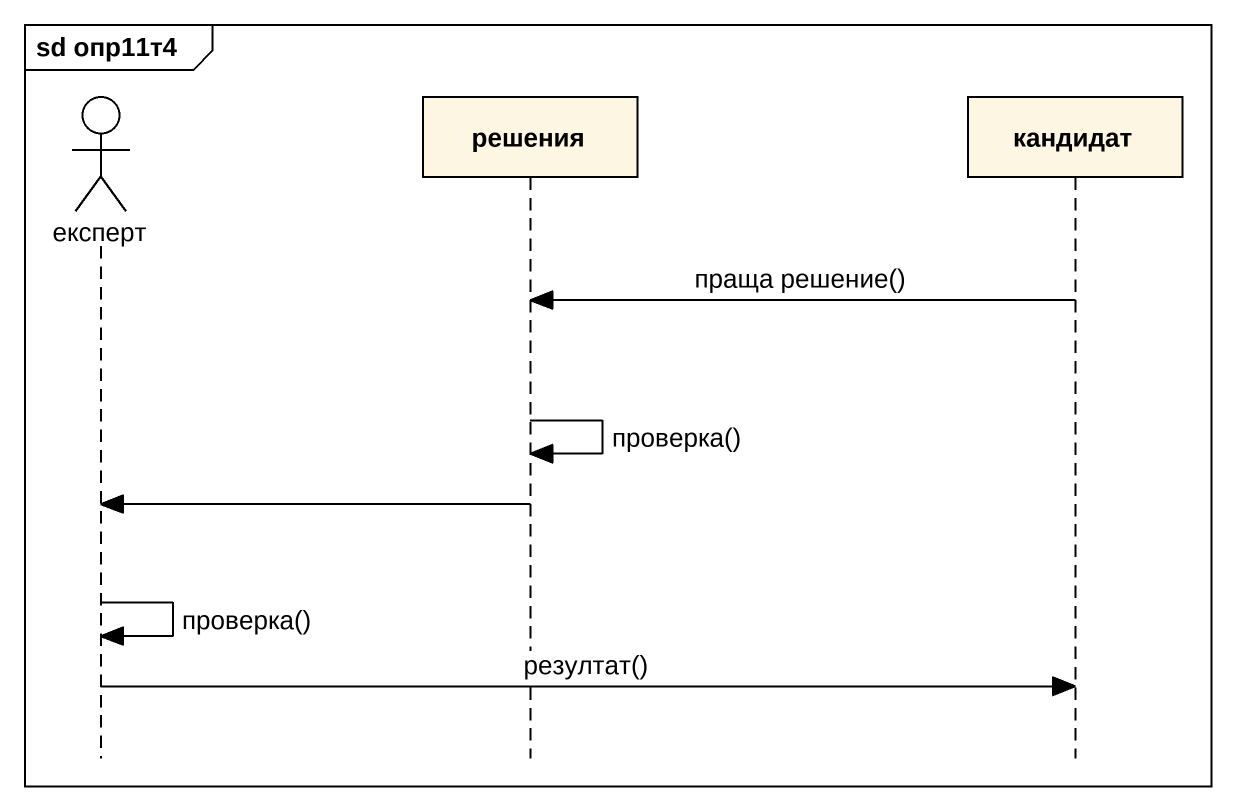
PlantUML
@startuml
mainframe sd опр11т4
hide footbox
actor експерт
participant решения
participant кандидат

кандидат -> решения : праща решение()
решения -> решения : проверка()
решения -> експерт
експерт -> експерт : проверка()
експерт -> кандидат : резултат()
@enduml
